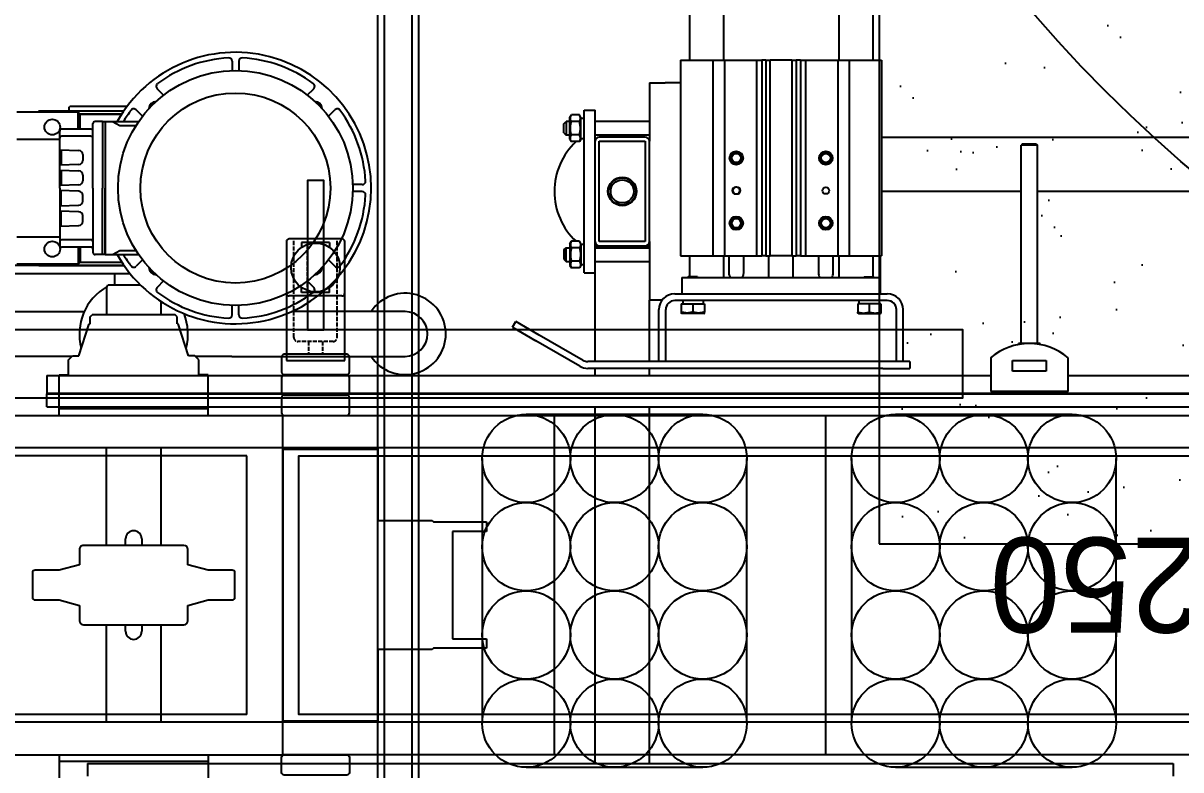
# Model space of a CAD drawing. Header units: millimetres. Extents: x -383313 to -161684, y -117025 to 99224.
# Drawn here: x -330297 to -329444, y 32720 to 33270 of the extents above; entities that cross this region are included whole.
import ezdxf
from ezdxf.enums import TextEntityAlignment as Align

# ---------------------------------------------------------------- set-up
doc = ezdxf.new("R2010")
doc.units = ezdxf.units.MM
doc.header["$MEASUREMENT"] = 0
for name, pattern in [('DASHED', [0.75, 0.5, -0.25]), ('ESKD_shtrih', [4, 3, -1]), ('ESKD_shtrihpunktir', [18, 15, -1, 1, -1])]:
    doc.linetypes.add(name, pattern=pattern)
doc.layers.get('Defpoints').update_dxf_attribs({"color": 31})
for name, color, linetype in [('001__КОНСТРУКТИВ__размеры внутр.', 7, 'Continuous'), ('17', 111, 'Continuous'), ('PV-CB35', 7, 'Continuous'), ('Длина секции', 1, 'Continuous'), ('Конвейера КУ-190', 1, 'Continuous'), ('Крепление держателей ограждений', 101, 'Continuous'), ('Крепление опоры', 9, 'Continuous'), ('Ограждения', 20, 'Continuous'), ('Робот', 30, 'Continuous')]:
    doc.layers.add(name, color=color, linetype=linetype)
doc.styles.add('PSTUDIO', font='arial.ttf')
doc.dimstyles.new('PS_TICK', dxfattribs={"dimscale": 100, "dimtxt": 2.5, "dimasz": 1, "dimexe": 2, "dimexo": 2, "dimgap": 1, "dimtad": 1, "dimdec": 0, "dimzin": 0, "dimdsep": 46, "dimtxsty": 'PSTUDIO', "dimblk": 'ARCHTICK', "dimcen": 2, "dimdle": 1.5, "dimse1": 1, "dimse2": 1, "dimadec": 0, "dimazin": 0, "dimtfac": 1, "dimtdec": 0, "dimtix": 1, "dimtmove": 1, "dimatfit": 3, "dimldrblk": 'ARCHTICK', "dimfxl": 1, "dimtolj": 1, "dimtzin": 0, "dimarcsym": 0})

# ---------------------------------------------------------------- blocks, each defined once
blk = doc.blocks.new('*U108')
at = {"layer": 'Ограждения'}
for points in [[(4188.05, -15), (105, -15), (105, 15), (4188.05, 15)], [(4183.05, -10), (110, -10), (110, 10), (4183.05, 10)]]:
    blk.add_lwpolyline(points, close=True, dxfattribs=at)
blk = doc.blocks.new('_ArchTick')
at = {"color": 0, "linetype": 'ByBlock', "const_width": 0.15}
blk.add_lwpolyline([(-0.5, -0.5), (0.5, 0.5)], dxfattribs=at)
blk = doc.blocks.new('*D251')
at = {"layer": '001__КОНСТРУКТИВ__размеры внутр.', "color": 0, "linetype": 'ByBlock', "lineweight": -2, "ltscale": 100, "transparency": 16777216}
for p, q in [((-329342.69, 32909.38), (-329342.69, 32129.36)), ((-328142.69, 32909.38), (-328142.69, 32129.36)), ((-327992.69, 32329.36), (-329492.69, 32329.36))]:
    blk.add_line(p, q, dxfattribs=at)
at = {"layer": 'Defpoints', "color": 0, "ltscale": 100, "transparency": 16777216}
for p in [(-329342.69, 33109.38), (-328142.69, 33109.38), (-329342.69, 32329.36)]:
    blk.add_point(p, dxfattribs=at)
at = {"layer": '001__КОНСТРУКТИВ__размеры внутр.', "color": 0, "lineweight": -2, "ltscale": 100, "transparency": 16777216, "xscale": 100, "yscale": 100, "zscale": 100, "rotation": 180}
blk.add_blockref('_ArchTick', (-329342.69, 32329.36), dxfattribs=at)
at = {"layer": '001__КОНСТРУКТИВ__размеры внутр.', "color": 0, "lineweight": -2, "ltscale": 100, "transparency": 16777216, "xscale": 100, "yscale": 100, "zscale": 100}
blk.add_blockref('_ArchTick', (-328142.69, 32329.36), dxfattribs=at)
at = {"layer": '001__КОНСТРУКТИВ__размеры внутр.', "color": 0, "ltscale": 100, "transparency": 16777216, "insert": (-328742.69, 32557), "char_height": 250, "attachment_point": 5, "style": 'PSTUDIO'}
blk.add_mtext('\\A1;1200', dxfattribs=at)
blk = doc.blocks.new('Робот ABB IRB660_3.15 (сверху)')
at = {"layer": 'Робот'}
for radius in [3150, 1054]:
    blk.add_circle((0, 0), radius, dxfattribs=at)
at = {"layer": 'Робот', "color": 30, "linetype": 'ESKD_shtrihpunktir', "ltscale": 15}
blk.add_circle((0, 0), 710, dxfattribs=at)
blk = doc.blocks.new('A$C0e877309')
h = blk.add_hatch()
h.set_pattern_fill('AR-SAND', color=256, scale=2)
h.set_pattern_definition([(37.5, (-2480.5, -1360.185), (-3.2, 97.8826), [0, -77.216, 0, -86.36, 0, -82.55]), (7.5, (-2480.5, -1360.19), (89.9047, 143.365), [0, -41.656, 0, -69.596, 0, -26.67]), (327.5, (-2542.98, -1360.185), (158.1985, 0.2874), [0, -25.4, 0, -91.44, 0, -119.38]), (317.5, (-2542.98, -1360.19), (152.7113, 44.586), [0, -12.7, 0, -59.944, 0, -68.58])])
h.paths.add_polyline_path([(-975.05, 987.36), (-975.05, -1012.64), (1024.95, -1012.64), (1024.95, 987.36)])
at = {"ltscale": 100}
blk.add_lwpolyline([(-975.05, -1012.64), (1024.95, -1012.64), (1024.95, 987.36), (-975.05, 987.36)], close=True, dxfattribs=at)
blk = doc.blocks.new('A$C287bafe4')
for points in [[(65, 260), (-65, 260)], [(-97.5, 227.5), (-97.5, 32.5)], [(97.5, 32.5), (97.5, 227.5)], [(-65, 0), (65, 0)]]:
    blk.add_lwpolyline(points)
for centre in [(-65, 227.5), (0, 227.5), (65, 227.5), (-65, 162.5), (0, 162.5), (65, 162.5), (-65, 97.5), (0, 97.5), (65, 97.5), (-65, 32.5), (0, 32.5), (65, 32.5)]:
    blk.add_circle(centre, 32.5)
blk = doc.blocks.new('*U206')
at = {"layer": 'PV-CB35'}
for p, q in [((1352.09, 1947.09), (1352.09, 1909.59)), ((1377.09, 1947.09), (1377.09, 1909.59)), ((1462.09, 1947.09), (1462.09, 1909.59)), ((1487.09, 1947.09), (1487.09, 1909.59)), ((1345.59, 1909.59), (1369.34, 1909.59)), ((1345.59, 1909.59), (1345.59, 1765.59)), ((1369.34, 1909.59), (1377.84, 1909.59)), ((1369.34, 1909.59), (1369.34, 1765.59)), ((1377.84, 1909.59), (1401.59, 1909.59)), ((1377.84, 1909.59), (1377.84, 1765.59)), ((1401.59, 1909.59), (1405.39, 1909.59)), ((1401.59, 1909.59), (1401.59, 1765.59)), ((1408.39, 1909.59), (1405.39, 1909.59)), ((1405.39, 1909.59), (1405.39, 1765.59)), ((1408.39, 1909.59), (1411.59, 1909.59)), ((1408.39, 1909.59), (1408.39, 1765.59)), ((1411.59, 1765.59), (1411.59, 1909.59)), ((1427.59, 1909.59), (1411.59, 1909.59)), ((1427.59, 1909.59), (1427.59, 1765.59)), ((1427.59, 1909.59), (1430.79, 1909.59)), ((1430.79, 1909.59), (1430.79, 1765.59)), ((1433.79, 1909.59), (1430.79, 1909.59)), ((1433.79, 1909.59), (1437.59, 1909.59)), ((1433.79, 1909.59), (1433.79, 1765.59)), ((1437.59, 1909.59), (1461.34, 1909.59)), ((1437.59, 1909.59), (1437.59, 1765.59)), ((1461.34, 1909.59), (1469.84, 1909.59)), ((1461.34, 1909.59), (1461.34, 1765.59)), ((1469.84, 1909.59), (1493.59, 1909.59)), ((1469.84, 1909.59), (1469.84, 1765.59)), ((1493.59, 1909.59), (1493.59, 1765.59)), ((1322.54, 1892.97), (1334.14, 1892.97)), ((1322.54, 1892.97), (1322.54, 1849.97)), ((1345.59, 1892.97), (1334.14, 1892.97)), ((1264.04, 1867.47), (1265.09, 1869.29)), ((1271, 1869.29), (1265.09, 1869.29)), ((1272.04, 1867.47), (1271, 1869.29)), ((1274.54, 1872.97), (1282.54, 1872.97)), ((1274.54, 1752.97), (1274.54, 1872.97)), ((1282.54, 1849.97), (1282.54, 1872.97)), ((1259.54, 1862.87), (1261.14, 1864.47)), ((1259.54, 1856.07), (1259.54, 1862.87)), ((1261.14, 1864.47), (1261.14, 1854.47)), ((1264.04, 1864.47), (1261.14, 1864.47)), ((1264.04, 1851.47), (1264.04, 1867.47)), ((1271, 1864.38), (1265.09, 1864.38)), ((1272.04, 1851.47), (1272.04, 1867.47)), ((1272.04, 1866.97), (1274.54, 1866.97)), ((1322.54, 1864.47), (1282.54, 1864.47)), ((1259.54, 1856.07), (1261.14, 1854.47)), ((1264.04, 1854.47), (1261.14, 1854.47)), ((1264.04, 1851.47), (1265.09, 1849.66)), ((1271, 1854.56), (1265.09, 1854.56)), ((1272.04, 1851.47), (1271, 1849.66)), ((1272.04, 1851.97), (1274.54, 1851.97)), ((1322.54, 1854.47), (1282.54, 1854.47)), ((1319.54, 1852.97), (1285.54, 1852.97)), ((1493.59, 1852.97), (2952.54, 1852.97)), ((1271, 1849.66), (1265.09, 1849.66)), ((1282.54, 1775.97), (1282.54, 1849.97)), ((1285.54, 1775.97), (1285.54, 1849.97)), ((1285.54, 1849.97), (1319.54, 1849.97)), ((1319.54, 1849.97), (1319.54, 1775.97)), ((1322.54, 1775.97), (1322.54, 1849.97)), ((1597.54, 1847.97), (1596.54, 1846.97)), ((1608.54, 1846.97), (1596.54, 1846.97)), ((1596.54, 1700.97), (1596.54, 1846.97)), ((1597.54, 1847.97), (1607.54, 1847.97)), ((1607.54, 1847.97), (1608.54, 1846.97)), ((1608.54, 1700.97), (1608.54, 1846.97)), ((1387.09, 1816.09), (1386.09, 1816.09)), ((1386.09, 1811.09), (1387.09, 1811.09)), ((1596.54, 1812.97), (1493.59, 1812.97)), ((2196.54, 1812.97), (1608.54, 1812.97)), ((1264.04, 1774.47), (1265.09, 1776.29)), ((1264.04, 1774.47), (1264.04, 1758.47)), ((1271, 1776.29), (1265.09, 1776.29)), ((1272.04, 1774.47), (1271, 1776.29)), ((1272.04, 1774.47), (1272.04, 1758.47)), ((1282.54, 1752.97), (1282.54, 1775.97)), ((1319.54, 1775.97), (1285.54, 1775.97)), ((1322.54, 1775.97), (1322.54, 1732.97)), ((1259.54, 1769.87), (1261.14, 1771.47)), ((1259.54, 1769.87), (1259.54, 1763.07)), ((1261.14, 1761.47), (1261.14, 1771.47)), ((1261.14, 1771.47), (1264.04, 1771.47)), ((1271, 1771.38), (1265.09, 1771.38)), ((1274.54, 1773.97), (1272.04, 1773.97)), ((1282.54, 1772.97), (1285.54, 1772.97)), ((1282.54, 1771.47), (1322.54, 1771.47)), ((1285.54, 1772.97), (1319.54, 1772.97)), ((1319.54, 1772.97), (1322.54, 1772.97)), ((1259.54, 1763.07), (1261.14, 1761.47)), ((1261.14, 1761.47), (1264.04, 1761.47)), ((1264.04, 1758.47), (1265.09, 1756.66)), ((1271, 1761.56), (1265.09, 1761.56)), ((1272.04, 1758.47), (1271, 1756.66)), ((1274.54, 1758.97), (1272.04, 1758.97)), ((1282.54, 1761.47), (1322.54, 1761.47)), ((1345.59, 1765.59), (1369.34, 1765.59)), ((1352.09, 1765.59), (1352.09, 1750.09)), ((1369.34, 1765.59), (1377.84, 1765.59)), ((1377.09, 1765.59), (1377.09, 1749.59)), ((1377.84, 1765.59), (1401.59, 1765.59)), ((1381.09, 1765.59), (1381.09, 1752.97)), ((1392.09, 1752.97), (1392.09, 1765.59)), ((1401.59, 1765.59), (1405.39, 1765.59)), ((1408.39, 1765.59), (1405.39, 1765.59)), ((1408.39, 1765.59), (1411.59, 1765.59)), ((1410.59, 1749.59), (1410.59, 1765.59)), ((1427.59, 1765.59), (1411.59, 1765.59)), ((1427.59, 1765.59), (1430.79, 1765.59)), ((1428.59, 1749.59), (1428.59, 1765.59)), ((1433.79, 1765.59), (1430.79, 1765.59)), ((1433.79, 1765.59), (1437.59, 1765.59)), ((1437.59, 1765.59), (1461.34, 1765.59)), ((1447.09, 1765.59), (1447.09, 1752.97)), ((1458.09, 1752.97), (1458.09, 1765.59)), ((1461.34, 1765.59), (1469.84, 1765.59)), ((1462.09, 1765.59), (1462.09, 1749.59)), ((1469.84, 1765.59), (1493.59, 1765.59)), ((1487.09, 1765.59), (1487.09, 1750.09)), ((1492.54, 1765.59), (1492.54, 1749.59)), ((1271, 1756.66), (1265.09, 1756.66)), ((1274.54, 1752.97), (1282.54, 1752.97)), ((1282.54, 1687.59), (1282.54, 1752.97)), ((1346.59, 1749.59), (1346.59, 1737.59)), ((1346.59, 1749.59), (1492.59, 1749.59)), ((1351.19, 1750.09), (1350.69, 1749.59)), ((1354.59, 1750.09), (1351.19, 1750.09)), ((1357.99, 1750.09), (1354.59, 1750.09)), ((1357.99, 1750.09), (1358.49, 1749.59)), ((1481.19, 1750.09), (1480.69, 1749.59)), ((1481.19, 1750.09), (1484.59, 1750.09)), ((1484.59, 1750.09), (1487.99, 1750.09)), ((1487.99, 1750.09), (1488.49, 1749.59)), ((1492.59, 1749.59), (1492.59, 1737.59)), ((1331.97, 1732.97), (1322.54, 1732.97)), ((1322.54, 1687.59), (1322.54, 1732.97)), ((1341.29, 1737.59), (1497.89, 1737.59)), ((1497.89, 1732.59), (1341.29, 1732.59)), ((1346.59, 1737.59), (1492.59, 1737.59)), ((1347.09, 1732.59), (1347.09, 1730.09)), ((1362.09, 1732.59), (1362.09, 1730.09)), ((1477.09, 1730.09), (1477.09, 1732.59)), ((1492.09, 1730.09), (1492.09, 1732.59)), ((1329.59, 1687.59), (1329.59, 1725.89)), ((1334.59, 1687.59), (1334.59, 1725.89)), ((1346.09, 1730.09), (1354.59, 1730.09)), ((1346.09, 1730.09), (1346.09, 1724.14)), ((1346.59, 1723.09), (1346.09, 1723.38)), ((1354.59, 1730.09), (1363.09, 1730.09)), ((1354.59, 1730.09), (1354.59, 1724.14)), ((1362.59, 1723.09), (1363.09, 1723.38)), ((1363.09, 1730.09), (1363.09, 1724.14)), ((1484.59, 1730.09), (1476.09, 1730.09)), ((1476.09, 1730.09), (1476.09, 1724.14)), ((1476.59, 1723.09), (1476.09, 1723.38)), ((1493.09, 1730.09), (1484.59, 1730.09)), ((1484.59, 1730.09), (1484.59, 1724.14)), ((1492.59, 1723.09), (1493.09, 1723.38)), ((1493.09, 1730.09), (1493.09, 1724.14)), ((1504.59, 1687.59), (1504.59, 1725.89)), ((1509.59, 1687.59), (1509.59, 1725.89)), ((1221.58, 1712.86), (1224.08, 1717.19)), ((1241.4, 1707.19), (1224.08, 1717.19)), ((1354.59, 1723.09), (1346.59, 1723.09)), ((1362.59, 1723.09), (1354.59, 1723.09)), ((1476.59, 1723.09), (1484.59, 1723.09)), ((1484.59, 1723.09), (1492.59, 1723.09)), ((1221.58, 1712.86), (1238.9, 1702.86)), ((1273.79, 1688.49), (1241.4, 1707.19)), ((1271.29, 1684.16), (1238.9, 1702.86)), ((1602.54, 1700.97), (1594.54, 1700.97)), ((1594.54, 1700.24), (1594.54, 1700.97)), ((1610.54, 1700.97), (1602.54, 1700.97)), ((1610.54, 1700.24), (1610.54, 1700.97)), ((1574.04, 1690.47), (1574.04, 1665.47)), ((1631.04, 1665.47), (1631.04, 1690.47)), ((1494.54, 1687.59), (1277.14, 1687.59)), ((1494.54, 1682.59), (1277.14, 1682.59)), ((1282.54, 1677.47), (1282.54, 1682.59)), ((1322.54, 1677.47), (1322.54, 1682.59)), ((1514.54, 1687.59), (1494.54, 1687.59)), ((1494.54, 1682.59), (1514.54, 1682.59)), ((1514.54, 1687.59), (1514.54, 1682.59)), ((1590.04, 1680.47), (1590.04, 1688.47)), ((1590.04, 1688.47), (1615.04, 1688.47)), ((1615.04, 1688.47), (1615.04, 1680.47)), ((878.52, 1677.47), (1574.04, 1677.47)), ((878.52, 1677.47), (878.52, 1675.34)), ((878.52, 1675.34), (878.52, 1664.34)), ((1615.04, 1680.47), (1590.04, 1680.47)), ((1631.04, 1677.47), (2174.04, 1677.47)), ((878.52, 1664.34), (878.52, 1663.83)), ((878.52, 1664.34), (2952.54, 1664.34)), ((878.52, 1663.83), (2952.54, 1663.83)), ((878.52, 1654.37), (878.52, 1663.83)), ((1631.04, 1665.47), (1574.04, 1665.47)), ((878.52, 1654.37), (2952.54, 1654.37)), ((1282.54, 1391.57), (1282.54, 1654.37)), ((1322.54, 1391.57), (1322.54, 1654.37)), ((908.52, 1391.57), (908.52, 1382.11)), ((908.52, 1391.57), (1708.52, 1391.57)), ((1708.52, 1391.57), (1708.52, 1382.11))]:
    blk.add_line(p, q, dxfattribs=at)
for centre, radius in [((1386.59, 1837.59), 5), ((1386.59, 1837.59), 4.19), ((1386.59, 1837.59), 3.4), ((1452.59, 1837.59), 5), ((1452.59, 1837.59), 4.19), ((1452.59, 1837.59), 3.4), ((1302.54, 1812.97), 10.5), ((1302.54, 1812.97), 10), ((1302.54, 1812.97), 8.5), ((1452.59, 1813.59), 2.5), ((1386.59, 1789.59), 5), ((1386.59, 1789.59), 4.19), ((1386.59, 1789.59), 3.4), ((1452.59, 1789.59), 5), ((1452.59, 1789.59), 4.19), ((1452.59, 1789.59), 3.4)]:
    blk.add_circle(centre, radius, dxfattribs=at)
for centre, radius, start, end in [((1285.54, 1849.97), 3, 90, 180), ((1319.54, 1849.97), 3, 0, 90), ((1302.54, 1812.97), 50, 132.80244, 227.19756), ((1386.09, 1813.59), 2.5, 90, 270), ((1386.59, 1813.59), 2.5, 90, 270), ((1386.59, 1813.59), 2.5, -90, 90), ((1387.09, 1813.59), 2.5, -90, 90), ((1285.54, 1775.97), 3, 180, 270), ((1319.54, 1775.97), 3, -90, 0), ((1386.59, 1752.97), 5.5, 180, 217.88544), ((1386.59, 1752.97), 5.5, -37.88544, 0), ((1452.59, 1752.97), 5.5, 180, 217.88544), ((1452.59, 1752.97), 5.5, -37.88544, 0), ((1341.29, 1725.89), 11.7, 90, 180), ((1341.29, 1725.89), 6.7, 90, 180), ((1497.89, 1725.89), 11.7, 0, 90), ((1497.89, 1725.89), 6.7, 360, 90), ((1602.54, 1657.04), 43.93, 49.55028, 130.44972), ((1277.14, 1694.29), 11.7, 240, 270), ((1277.14, 1694.29), 6.7, 240, 270)]:
    blk.add_arc(centre, radius, start, end, dxfattribs=at)
for points, weights in [([(1265.09, 1864.38), (1263.68, 1866.83), (1265.09, 1869.29)], [1.22364575665, 1.41294441399, 1.22364575665]), ([(1271, 1864.38), (1272.41, 1866.83), (1271, 1869.29)], [1.22364575665, 1.41294441399, 1.22364575665]), ([(1265.09, 1854.56), (1263.68, 1859.47), (1265.09, 1864.38)], [1.22364575665, 1.41294441399, 1.22364575665]), ([(1271, 1854.56), (1272.41, 1859.47), (1271, 1864.38)], [1.22364575665, 1.41294441399, 1.22364575665]), ([(1265.09, 1849.66), (1263.68, 1852.11), (1265.09, 1854.56)], [1.22364575665, 1.41294441399, 1.22364575665]), ([(1271, 1849.66), (1272.41, 1852.11), (1271, 1854.56)], [1.22364575665, 1.41294441399, 1.22364575665]), ([(1265.09, 1776.29), (1263.68, 1773.83), (1265.09, 1771.38)], [1.22364575665, 1.41294441399, 1.22364575665]), ([(1271, 1776.29), (1272.41, 1773.83), (1271, 1771.38)], [1.22364575665, 1.41294441399, 1.22364575665]), ([(1265.09, 1771.38), (1263.68, 1766.47), (1265.09, 1761.56)], [1.22364575665, 1.41294441399, 1.22364575665]), ([(1271, 1771.38), (1272.41, 1766.47), (1271, 1761.56)], [1.22364575665, 1.41294441399, 1.22364575665]), ([(1265.09, 1761.56), (1263.68, 1759.11), (1265.09, 1756.66)], [1.22364575665, 1.41294441399, 1.22364575665]), ([(1271, 1761.56), (1272.41, 1759.11), (1271, 1756.66)], [1.22364575665, 1.41294441399, 1.22364575665]), ([(1354.59, 1724.14), (1350.34, 1722.72), (1346.09, 1724.14)], [1.22364575665, 1.41294441399, 1.22364575665]), ([(1346.09, 1724.14), (1346.09, 1723.38), (1346.09, 1723.38)], [1.22364575665, 1.31829508532, 1.31829508532]), ([(1363.09, 1724.14), (1358.84, 1722.72), (1354.59, 1724.14)], [1.22364575665, 1.41294441399, 1.22364575665]), ([(1363.09, 1723.38), (1363.09, 1723.38), (1363.09, 1724.14)], [1.31829508532, 1.31829508532, 1.22364575665]), ([(1476.09, 1723.38), (1476.09, 1723.38), (1476.09, 1724.14)], [1.31829508532, 1.31829508532, 1.22364575665]), ([(1476.09, 1724.14), (1480.34, 1722.72), (1484.59, 1724.14)], [1.22364575665, 1.41294441399, 1.22364575665]), ([(1484.59, 1724.14), (1488.84, 1722.72), (1493.09, 1724.14)], [1.22364575665, 1.41294441399, 1.22364575665]), ([(1493.09, 1724.14), (1493.09, 1723.38), (1493.09, 1723.38)], [1.22364575665, 1.31829508532, 1.31829508532])]:
    blk.add_rational_spline(points, weights, degree=2, dxfattribs=at)
blk = doc.blocks.new('ADJUSTABLE BRACKET 13580 (Top)')
at = {"layer": '17'}
for p, q in [((-21.5, 4.5), (-21.5, -83)), ((21.5, 4.5), (-21.5, 4.5)), ((21.5, -83), (21.5, 4.5)), ((-19.5, -43), (19.5, -43)), ((-10.3, -45.5), (-10.3, -49.24)), ((-10.3, -45.5), (10.3, -45.5)), ((10.3, -45.5), (10.3, -49.24)), ((-19.5, -85), (19.5, -85)), ((-10.3, -82.5), (-10.3, -78.76)), ((-10.3, -82.5), (10.3, -82.5)), ((10.3, -82.5), (10.3, -78.76))]:
    blk.add_line(p, q, dxfattribs=at)
at = {"layer": '17', "linetype": 'ESKD_shtrih'}
for p, q in [((-21.5, 0), (21.5, 0)), ((-5.25, -9.5), (-5.25, 0)), ((5.25, -9.5), (5.25, 0)), ((-16, -12.5), (-16, -85)), ((-13, -9.5), (13, -9.5)), ((16, -12.5), (16, -85)), ((-6, -45.5), (-6, -82.5)), ((6, -45.5), (6, -82.5))]:
    blk.add_line(p, q, dxfattribs=at)
at = {"layer": '17'}
blk.add_circle((0, -64), 18, dxfattribs=at)
at = {"layer": '17', "linetype": 'ESKD_shtrih'}
for centre, start, end in [((-13, -12.5), 90, 180), ((13, -12.5), 0, 90)]:
    blk.add_arc(centre, 3, start, end, dxfattribs=at)
at = {"layer": '17'}
for centre, start, end in [((-19.5, -45), 90, 180), ((19.5, -45), 0, 90), ((-19.5, -83), 180, 270), ((19.5, -83), 270, 0)]:
    blk.add_arc(centre, 2, start, end, dxfattribs=at)
blk = doc.blocks.new('A$C907ffd63')
at = {"layer": 'Конвейера КУ-190'}
for p, q in [((55, 125), (55, 155)), ((165, 125), (165, 155)), ((55, 130), (165, 130)), ((1000, 125), (0, 125)), ((0, 125), (0, -125)), ((0, 101), (1000, 101)), ((90, 29.25), (90, 101)), ((130, 101), (130, 29.25)), ((70, 26.25), (70, 15.02)), ((147, 29.25), (73, 29.25)), ((104, 29.25), (104, 34)), ((116, 34), (116, 29.25)), ((150, 15.02), (150, 26.25)), ((35.4, 9), (35.4, -9)), ((55, 11), (37.4, 11)), ((70, 15.02), (55, 11)), ((165, 11), (150, 15.02)), ((182.6, 11), (165, 11)), ((184.6, -9), (184.6, 9)), ((37.4, -11), (55, -11)), ((55, -11), (70, -15.02)), ((70, -15.02), (70, -26.25)), ((150, -15.02), (165, -11)), ((150, -26.25), (150, -15.02)), ((165, -11), (182.6, -11)), ((73, -29.25), (147, -29.25)), ((90, -101), (90, -29.25)), ((104, -34), (104, -29.25)), ((116, -29.25), (116, -34)), ((130, -29.25), (130, -101)), ((0, -101), (1000, -101)), ((1000, -125), (0, -125)), ((55, -125), (55, -155)), ((165, -125), (165, -155)), ((165, -130), (55, -130)), ((55, -155), (62, -155)), ((62, -155), (62, -166)), ((158, -155), (158, -166)), ((165, -155), (158, -155)), ((-74.03, -168.5), (-90, -168.5)), ((37.5, -168.5), (-74.03, -168.5)), ((37.66, -168.5), (37.5, -168.5)), ((37.66, -168.5), (64.5, -168.5)), ((62, -166), (65, -169)), ((65, -169), (69.68, -169)), ((69.68, -169), (77.17, -192.5)), ((150.32, -169), (142.83, -192.5)), ((155, -169), (150.32, -169)), ((158, -166), (155, -169)), ((155.5, -168.5), (182.34, -168.5)), ((182.34, -168.5), (182.5, -168.5)), ((182.5, -168.5), (294.03, -168.5)), ((77.17, -192.5), (78, -192.5)), ((78, -192.5), (78, -197.5)), ((142.83, -192.5), (142, -192.5)), ((142, -192.5), (142, -197.5)), ((-90, -201.5), (-74.03, -201.5)), ((-74.03, -201.5), (-6.46, -201.5)), ((32.5, -199.13), (32.5, -205.99)), ((37.5, -199.13), (37.5, -205.99)), ((37.5, -201.5), (37.66, -201.5)), ((78, -197.5), (79.5, -199)), ((79.5, -199), (140.5, -199)), ((90, -208.98), (90, -199)), ((130, -219), (130, -199)), ((142, -197.5), (140.5, -199)), ((182.34, -201.5), (146.44, -201.5)), ((182.5, -201.5), (182.34, -201.5)), ((291.52, -201.5), (182.5, -201.5)), ((-17.93, -224.02), (-22.64, -219.3)), ((87.93, -224.02), (92.64, -219.3)), ((104.91, -221), (129.07, -221)), ((124, -221), (124, -229.5)), ((130, -219), (129.07, -221)), ((287.5, -229.5), (112.66, -229.5)), ((-33.48, -239.57), (-38.2, -234.86)), ((103.48, -239.57), (108.2, -234.86)), ((117.16, -235.5), (287.5, -235.5)), ((180, -235.5), (117.16, -235.5)), ((180, -235.5), (117.16, -235.5)), ((149.5, -238), (118.84, -238)), ((149.5, -238), (118.84, -238)), ((149.5, -238), (151, -236.5)), ((149.5, -238), (151, -236.5)), ((149.5, -249), (149.5, -238)), ((149.5, -249), (149.5, -238)), ((151, -236.5), (196, -236.5)), ((151, -236.5), (196, -236.5)), ((151, -249), (151, -236.5)), ((151, -249), (151, -236.5)), ((180, -235.5), (180.03, -236.5)), ((180, -235.5), (180.03, -236.5)), ((131, -243.5), (106.34, -243.5)), ((120.3, -246.5), (108.31, -246.5)), ((125.5, -243.5), (120.3, -246.5)), ((131, -341.5), (131, -243.5)), ((131, -243.5), (131, -292.5)), ((131, -243.5), (138.5, -243.5)), ((133, -243.5), (133, -292.5)), ((140, -292.5), (140, -245)), ((141.5, -249), (163, -249)), ((141.5, -254.37), (163, -254.37)), ((164.5, -292.5), (164.5, -250.5)), ((164.5, -264.41), (150.4, -264.9)), ((163.5, -264.44), (163.5, -275.56)), ((196, -256.5), (164.5, -256.5)), ((147.5, -267.9), (147.5, -272.1)), ((150.4, -275.1), (164.5, -275.59)), ((164.5, -279.41), (150.4, -279.9)), ((163.5, -279.44), (163.5, -290.56)), ((-58.37, -290), (-51.51, -290)), ((147.5, -282.9), (147.5, -287.1)), ((-58.37, -295), (-51.51, -295)), ((131, -341.5), (131, -292.5)), ((133, -341.5), (133, -292.5)), ((140, -292.5), (140, -340)), ((147.5, -302.1), (147.5, -297.9)), ((150.4, -290.1), (164.5, -290.59)), ((150.4, -294.9), (164.5, -294.41)), ((163.5, -305.56), (163.5, -294.44)), ((164.5, -292.5), (164.5, -334.5)), ((164.5, -305.59), (150.4, -305.1)), ((147.5, -317.1), (147.5, -312.9)), ((150.4, -309.9), (164.5, -309.41)), ((163.5, -320.56), (163.5, -309.44)), ((164.5, -320.59), (150.4, -320.1)), ((141.5, -330.63), (163, -330.63)), ((196, -328.5), (164.5, -328.5)), ((120.3, -338.5), (108.31, -338.5)), ((125.5, -341.5), (120.3, -338.5)), ((141.5, -336), (163, -336)), ((149.5, -336), (149.5, -347)), ((149.5, -336), (149.5, -347)), ((151, -336), (151, -348.5)), ((151, -336), (151, -348.5)), ((-33.48, -345.43), (-38.2, -350.14)), ((103.48, -345.43), (108.2, -350.14)), ((131, -341.5), (106.34, -341.5)), ((180, -349.5), (117.16, -349.5)), ((180, -349.5), (117.16, -349.5)), ((118.84, -347), (149.5, -347)), ((118.84, -347), (149.5, -347)), ((149.5, -347), (118.84, -347)), ((133, -341.5), (131, -341.5)), ((133, -341.5), (138.5, -341.5)), ((149.5, -347), (151, -348.5)), ((149.5, -347), (151, -348.5)), ((151, -348.5), (196, -348.5)), ((151, -348.5), (196, -348.5)), ((157.5, -349.5), (157.5, -352)), ((157.5, -349.5), (157.5, -352)), ((180, -349.5), (180.03, -348.5)), ((180, -349.5), (180.03, -348.5)), ((115, -352.5), (157, -352.5)), ((115, -352.5), (157, -352.5)), ((157.5, -352), (157, -352.5)), ((157.5, -352), (157, -352.5)), ((-17.93, -360.98), (-22.64, -365.7)), ((87.93, -360.98), (92.64, -365.7)), ((32.5, -385.87), (32.5, -379.01)), ((37.5, -385.87), (37.5, -379.01))]:
    blk.add_line(p, q, dxfattribs=at)
at = {"layer": 'Конвейера КУ-190', "color": 33}
for p, q in [((26.7, 95.25), (1000, 95.25)), ((26.7, 95.25), (26.7, -95.25)), ((26.7, -95.25), (1000, -95.25))]:
    blk.add_line(p, q, dxfattribs=at)
at = {"layer": 'Конвейера КУ-190'}
for centre, radius in [((35, -292.5), 86.55), ((35, -292.5), 70), ((170, -247.55), 5.75), ((170, -247.55), 5.75), ((170, -337.45), 5.75), ((170, -337.45), 5.75)]:
    blk.add_circle(centre, radius, dxfattribs=at)
for centre, radius, start, end in [((110, 34), 6, 0, 180), ((73, 26.25), 3, 90, 180), ((147, 26.25), 3, 0, 90), ((37.4, 9), 2, 90, 180), ((182.6, 9), 2, 0, 90), ((37.4, -9), 2, 180, 270), ((182.6, -9), 2, 270, 0), ((73, -26.25), 3, 180, 270), ((110, -34), 6, 180, 0), ((147, -26.25), 3, 270, 0), ((-90, -185), 30, 33.36701, 326.63299), ((-90, -185), 16.5, 90, 270), ((110, -185), 40, 164.70857, 201.9653), ((110, -185), 40, 299.32906, 15.29143), ((35, -292.5), 100, 29.34051, 330.65935), ((35, -292.5), 96, 93.06541, 126.69833), ((30, -199.13), 2.5, 0, 93.06541), ((40, -199.13), 2.5, 86.93459, 180), ((35, -292.5), 96, 53.30167, 86.93459), ((-20.88, -217.53), 2.5, 126.69833, 225), ((90.88, -217.53), 2.5, 315, 53.30167), ((-23.34, -234.16), 5.5, 91.14452, 178.85548), ((93.34, -234.16), 5.5, 1.14452, 88.85548), ((35, -292.5), 96, 143.30167, 176.93459), ((-39.97, -236.62), 2.5, 45, 143.30167), ((109.97, -236.62), 2.5, 36.69833, 135), ((35, -292.5), 96, 30.69151, 36.69833), ((138.5, -245), 1.5, 0, 90), ((141.5, -247.5), 1.5, 180, 270), ((141.5, -252.87), 1.5, 180, 270), ((163, -250.5), 1.5, 0, 90), ((163, -255.87), 1.5, 0, 90), ((150.5, -267.9), 3, 92, 180), ((150.5, -272.1), 3, 180, 268), ((150.5, -282.9), 3, 92, 180), ((-58.37, -287.5), 2.5, 176.93459, 270), ((150.5, -287.1), 3, 180, 268), ((-58.37, -297.5), 2.5, 90, 183.06541), ((35, -292.5), 96, 183.06541, 216.69833), ((150.5, -297.9), 3, 92, 180), ((150.5, -302.1), 3, 180, 268), ((150.5, -312.9), 3, 92, 180), ((150.5, -317.1), 3, 180, 268), ((141.5, -332.13), 1.5, 90, 180), ((163, -329.13), 1.5, 270, 0), ((138.5, -340), 1.5, 270, 0), ((141.5, -337.5), 1.5, 90, 180), ((163, -334.5), 1.5, 270, 0), ((35, -292.5), 96, 323.30167, 329.30834), ((-39.97, -348.38), 2.5, 216.69833, 315), ((-23.34, -350.84), 5.5, 181.14452, 268.85548), ((93.34, -350.84), 5.5, 271.14452, 358.85548), ((109.97, -348.38), 2.5, 225, 323.30167), ((-20.88, -367.47), 2.5, 135, 233.30167), ((90.88, -367.47), 2.5, 306.69833, 45), ((35, -292.5), 96, 233.30167, 266.93459), ((35, -292.5), 96, 273.06541, 306.69833), ((30, -385.87), 2.5, 266.93459, 0), ((40, -385.87), 2.5, 180, 273.06541)]:
    blk.add_arc(centre, radius, start, end, dxfattribs=at)
blk = doc.blocks.new('A$C2d5b403e')
at = {"layer": 'Конвейера КУ-190'}
for p, q in [((0, 101), (1250, 101)), ((1222, 101), (1222, 100)), ((1100.1, 39.5), (1100.1, 46.5)), ((1100.1, 46.5), (1139, 46.5)), ((1139, 46.5), (1140, 47.5)), ((1140, 47.5), (1180, 47.5)), ((1125, 39.5), (1100.1, 39.5)), ((1125, -39.5), (1125, 39.5)), ((1100.1, -46.5), (1100.1, -39.5)), ((1100.1, -39.5), (1125, -39.5)), ((1139, -46.5), (1100.1, -46.5)), ((1140, -47.5), (1139, -46.5)), ((1180, -47.5), (1140, -47.5)), ((0, -101), (1250, -101)), ((1222, -100), (1222, -101))]:
    blk.add_line(p, q, dxfattribs=at)
blk.add_lwpolyline([(0, -125), (0, 125), (1250, 125), (1250, -125)], close=True, dxfattribs=at)
at = {"layer": 'Конвейера КУ-190', "color": 33}
blk.add_lwpolyline([(0, 95.25), (1238.3, 95.25), (1238.3, -95.25), (0, -95.25)], dxfattribs=at)
at = {"layer": 'Конвейера КУ-190'}
for points in [[(1150, 101), (1150, 47.5)], [(1180, 47.5), (1180, 101)], [(1150, -47.5), (1150, -101)], [(1180, -101), (1180, -47.5)]]:
    blk.add_lwpolyline(points, dxfattribs=at)
at = {"layer": 'Конвейера КУ-190', "color": 252}
blk.add_lwpolyline([(1180, -100), (1250, -100), (1250, 100), (1180, 100)], close=True, dxfattribs=at)
at = {"layer": 'Крепление держателей ограждений'}
blk.add_line((1050, 125), (1050, -125), dxfattribs=at)
at = {"layer": 'Крепление опоры'}
blk.add_line((850, 125), (850, -125), dxfattribs=at)
at = {"layer": 'Длина секции'}
blk.add_text('1250', height=70, dxfattribs=at).set_placement((625, 0), align=Align.MIDDLE_CENTER)
blk = doc.blocks.new('15506-T')
at = {"color": 200}
for p, q in [((98.21, 203.11), (90.17, 189.18)), ((101.39, 201.61), (90.61, 183.88)), ((90.17, 189.18), (21.96, 71.04)), ((90.54, 189.25), (93.62, 188.83)), ((113.94, 170.41), (123.9, 188.62)), ((90.61, 183.88), (21.96, 71.04)), ((112.43, 171.8), (92.57, 183.27)), ((118.75, 172.68), (126.79, 186.61)), ((50.54, 54.54), (118.75, 172.68)), ((116.72, 175.49), (118.63, 173.03)), ((50.54, 54.54), (113.94, 170.41)), ((21.87, 70.89), (3.93, 39.81)), ((21.96, 71.04), (21.87, 70.89)), ((23.69, 70.04), (48.81, 55.54)), ((32.51, 23.31), (50.45, 54.39)), ((50.45, 54.39), (50.54, 54.54)), ((-58, 26.5), (-58.5, 26.21)), ((-50, 26.5), (-58, 26.5)), ((-42, 26.5), (-50, 26.5)), ((-42, 26.5), (-41.5, 26.21)), ((-60, 18.5), (-60, 16.5)), ((-40, 18.5), (-60, 18.5)), ((-58.5, 19.55), (-58.5, 25.45)), ((-58, 18.5), (-58.5, 18.79)), ((-50, 19.55), (-50, 25.45)), ((-42, 18.5), (-41.5, 18.79)), ((-41.5, 19.55), (-41.5, 25.45)), ((-40, 18.5), (-40, 16.5)), ((-204.55, 13.47), (-225.3, 13)), ((-208.92, 16.5), (-225, 16.5)), ((-210.34, 13.34), (-209.17, 16.22)), ((-72.5, 16.5), (-208.92, 16.5)), ((-205, 11.46), (-205, -11.46)), ((-72.5, 16.5), (-204.55, 13.47)), ((-72.33, 16.5), (-72.5, 16.5)), ((-72.5, -14.5), (-72.5, 14.5)), ((-36.44, 16.5), (-72.33, 16.5)), ((-65, -1.5), (-65, 1.5)), ((-65, 1.5), (-39.97, 1.5)), ((-55, -1.5), (-55, 1.5)), ((-45, -1.5), (-45, 1.5)), ((-36.97, 1.5), (-24.1, 1.5)), ((-39.97, -1.5), (-65, -1.5)), ((-24.1, -1.5), (-36.97, -1.5)), ((-225.3, -13), (-204.55, -13.47)), ((-225, -16.5), (-208.92, -16.5)), ((-209.17, -16.22), (-210.34, -13.34)), ((-208.92, -16.5), (-72.5, -16.5)), ((-204.55, -13.47), (-72.5, -16.5)), ((-72.5, -16.5), (-72.33, -16.5)), ((-72.33, -16.5), (-36.44, -16.5)), ((-60, -16.5), (-60, -18.5)), ((-40, -16.5), (-40, -18.5)), ((-60, -18.5), (-40, -18.5)), ((-58.5, -18.5), (-58.5, -24.45)), ((-58, -25.5), (-58.5, -25.21)), ((-50, -25.5), (-58, -25.5)), ((-50, -18.5), (-50, -24.45)), ((-42, -25.5), (-50, -25.5)), ((-42, -25.5), (-41.5, -25.21)), ((-41.5, -18.5), (-41.5, -24.45)), ((50.45, -54.39), (32.51, -23.31)), ((3.93, -39.81), (21.87, -70.89)), ((48.81, -55.54), (23.69, -70.04)), ((50.54, -54.54), (50.45, -54.39)), ((113.94, -170.41), (50.54, -54.54)), ((118.75, -172.68), (50.54, -54.54)), ((21.87, -70.89), (21.96, -71.04)), ((21.96, -71.04), (90.61, -183.88)), ((21.96, -71.04), (90.17, -189.18)), ((123.9, -188.62), (113.94, -170.41)), ((92.57, -183.27), (112.43, -171.8)), ((118.63, -173.03), (116.72, -175.49)), ((126.79, -186.61), (118.75, -172.68)), ((90.61, -183.88), (101.39, -201.61)), ((90.17, -189.18), (98.21, -203.11)), ((93.62, -188.83), (90.54, -189.25))]:
    blk.add_line(p, q, dxfattribs=at)
at = {"color": 3}
for p, q in [((88.21, 185.79), (92.57, 183.27)), ((112.43, 171.8), (116.79, 169.29)), ((23.69, 70.04), (21.96, 71.04)), ((50.54, 54.54), (48.81, 55.54)), ((-53.4, 26.5), (-55, 24.9)), ((-55, 26.5), (-55, 18.5)), ((-46.6, 26.5), (-45, 24.9)), ((-45, 26.5), (-45, 18.5)), ((-55.25, 18.5), (-55.25, 16.5)), ((-55, 24.9), (-50, 24.9)), ((-55, 1.5), (-55, 24.9)), ((-50, 24.9), (-45, 24.9)), ((-45, 1.5), (-45, 24.9)), ((-44.75, 18.5), (-44.75, 16.5)), ((-205, 11.46), (-205, 16.5)), ((-72.5, 16.5), (-72.5, 14.5)), ((-55, 1.5), (-55, 16.5)), ((-45, 1.5), (-45, 16.5)), ((-55, -18.5), (-55, -1.5)), ((-55, -16.5), (-55, -1.5)), ((-45, -18.5), (-45, -1.5)), ((-45, -16.5), (-45, -1.5)), ((-205, -16.5), (-205, -11.46)), ((-72.5, -14.5), (-72.5, -16.5)), ((-55.25, -16.5), (-55.25, -18.5)), ((-44.75, -16.5), (-44.75, -18.5)), ((48.81, -55.54), (50.54, -54.54)), ((21.96, -71.04), (23.69, -70.04)), ((116.79, -169.29), (112.43, -171.8)), ((92.57, -183.27), (88.21, -185.79))]:
    blk.add_line(p, q, dxfattribs=at)
for centre, radius in [((112.5, 194.86), 10), ((112.5, 194.86), 8), ((-225, 0), 10), ((-225, 0), 8), ((112.5, -194.86), 10), ((112.5, -194.86), 8)]:
    blk.add_circle(centre, radius, dxfattribs=at)
at = {"color": 200}
for centre, radius, start, end in [((112.5, 194.86), 16.5, 330, 150), ((112.5, 194.86), 13, 331.31347, 148.68653), ((0, 0), 40, 182.1491, 177.8509), ((0, 0), 24.15, 183.56104, 176.43896), ((-225, 0), 16.5, 90, 270), ((-225, 0), 13, 91.31347, 268.68653), ((112.5, -194.86), 16.5, 210, 30), ((112.5, -194.86), 13, 211.31347, 28.68653)]:
    blk.add_arc(centre, radius, start, end, dxfattribs=at)
for centre, major_axis, ratio, start_param, end_param in [((92.77, 187.68), (2.6, -1.5), 0.190894, 2.70526, 3.141593), ((92.32, 182.84), (1.71, -1.04), 0.246291, 1.581444, 3.141593), ((94.56, 186.52), (-2.01, -3.24), 0.524286, 0.005933, 0.016581), ((114.26, 175.15), (-1.8, -3.36), 0.524286, -0.016581, -0.005933), ((112.19, 171.37), (-1.75, 0.96), 0.246291, -3.141593, -1.581444), ((116.15, 174.18), (2.6, -1.5), 0.190894, 0, 0.436332), ((25.6, 73.34), (-1.91, -3.3), 0.524528, -0.010385, 0), ((50.71, 58.84), (-1.91, -3.3), 0.524528, 0, 0.010385), ((-208.92, 13.5), (0, 3), 0.190894, 0, 0.436332), ((-204.51, 11.47), (0.05, -2), 0.246291, -3.141593, -1.581444), ((-208.81, 11.37), (3.81, 0.12), 0.524286, -0.016581, -0.005933), ((-76.31, 14.5), (3.81, 0), 0.524528, 0, 0.010385), ((-208.92, -13.5), (0, 3), 0.190894, 2.70526, 3.141593), ((-204.51, -11.47), (0.05, 2), 0.246291, 1.581444, 3.141593), ((-208.81, -11.37), (3.81, -0.12), 0.524286, 0.005933, 0.016581), ((-76.31, -14.5), (3.81, 0), 0.524528, -0.010385, 0), ((50.71, -58.84), (-1.91, 3.3), 0.524528, -0.010385, 0), ((25.6, -73.34), (-1.91, 3.3), 0.524528, 0, 0.010385), ((112.19, -171.37), (-1.75, -0.96), 0.246291, 1.581444, 3.141593), ((114.26, -175.15), (-1.8, 3.36), 0.524286, 0.005933, 0.016581), ((116.15, -174.18), (-2.6, -1.5), 0.190894, 2.70526, 3.141593), ((92.32, -182.84), (1.71, 1.04), 0.246291, -3.141593, -1.581444), ((94.56, -186.52), (-2.01, 3.24), 0.524286, -0.016581, -0.005933), ((92.77, -187.68), (-2.6, -1.5), 0.190894, 0, 0.436332)]:
    blk.add_ellipse(centre, major_axis=major_axis, ratio=ratio, start_param=start_param, end_param=end_param, dxfattribs=at)
for points, knots in [([(23.67, 70.05), (23.62, 70.08), (23.57, 70.11), (23.44, 70.18), (23.35, 70.24), (23.16, 70.33), (23.07, 70.38), (22.84, 70.49), (22.69, 70.55), (22.41, 70.65), (22.29, 70.69), (22.12, 70.73), (22.05, 70.75), (21.93, 70.76), (21.89, 70.77), (21.85, 70.77), (21.84, 70.77), (21.83, 70.78), (21.83, 70.79), (21.83, 70.81), (21.84, 70.82), (21.85, 70.84), (21.86, 70.86), (21.87, 70.88), (21.87, 70.88), (21.87, 70.89)], [3.009532, 3.009532, 3.009532, 3.009532, 3.168725, 3.168725, 3.468198, 3.468198, 3.76767, 3.76767, 4.293644, 4.293644, 4.819618, 4.819618, 5.194455, 5.194455, 5.569291, 5.569291, 5.698282, 5.698282, 5.827273, 5.827273, 5.909436, 5.909436, 5.991598, 5.991598, 6.007095, 6.007095, 6.007095, 6.007095]), ([(50.45, 54.39), (50.44, 54.37), (50.44, 54.36), (50.42, 54.33), (50.41, 54.32), (50.4, 54.3), (50.39, 54.3), (50.37, 54.3), (50.37, 54.31), (50.34, 54.34), (50.33, 54.36), (50.28, 54.43), (50.21, 54.51), (50.04, 54.68), (49.94, 54.78), (49.71, 54.96), (49.58, 55.06), (49.28, 55.26), (49.12, 55.36), (48.93, 55.47), (48.88, 55.5), (48.83, 55.53)], [38.480729, 38.480729, 38.480729, 38.480729, 38.538428, 38.538428, 38.642159, 38.642159, 38.74589, 38.74589, 38.950627, 38.950627, 39.155364, 39.155364, 39.715636, 39.715636, 40.275908, 40.275908, 40.802668, 40.802668, 41.329429, 41.329429, 41.490848, 41.490848, 41.490848, 41.490848]), ([(-72.33, 16.5), (-72.31, 16.5), (-72.3, 16.5), (-72.26, 16.5), (-72.25, 16.5), (-72.23, 16.49), (-72.22, 16.49), (-72.21, 16.48), (-72.21, 16.46), (-72.23, 16.43), (-72.24, 16.41), (-72.28, 16.33), (-72.31, 16.23), (-72.38, 16), (-72.41, 15.86), (-72.45, 15.57), (-72.47, 15.41), (-72.5, 15.05), (-72.5, 14.87), (-72.5, 14.64), (-72.5, 14.58), (-72.5, 14.52)], [38.480729, 38.480729, 38.480729, 38.480729, 38.538428, 38.538428, 38.642159, 38.642159, 38.74589, 38.74589, 38.950627, 38.950627, 39.155364, 39.155364, 39.715636, 39.715636, 40.275908, 40.275908, 40.802668, 40.802668, 41.329429, 41.329429, 41.490848, 41.490848, 41.490848, 41.490848]), ([(-39.97, 1.5), (-39.97, 1.5), (-39.95, 1.5), (-39.87, 1.5), (-39.81, 1.5), (-39.67, 1.5), (-39.58, 1.5), (-39.35, 1.5), (-39.22, 1.5), (-38.96, 1.5), (-38.81, 1.5), (-38.47, 1.5), (-38.29, 1.5), (-37.95, 1.5), (-37.75, 1.5), (-37.36, 1.5), (-37.15, 1.5), (-36.97, 1.5)], [0, 0, 0, 0, 0.55523, 0.55523, 1.11046, 1.11046, 1.66589, 1.66589, 2.22132, 2.22132, 2.777012, 2.777012, 3.332705, 3.332705, 3.888652, 3.888652, 4.444598, 4.444598, 4.444598, 4.444598]), ([(-36.97, -1.5), (-37.15, -1.5), (-37.36, -1.5), (-37.75, -1.5), (-37.95, -1.5), (-38.29, -1.5), (-38.47, -1.5), (-38.81, -1.5), (-38.96, -1.5), (-39.22, -1.5), (-39.35, -1.5), (-39.58, -1.5), (-39.67, -1.5), (-39.81, -1.5), (-39.87, -1.5), (-39.95, -1.5), (-39.97, -1.5), (-39.97, -1.5)], [-4.444598, -4.444598, -4.444598, -4.444598, -3.888652, -3.888652, -3.332705, -3.332705, -2.777012, -2.777012, -2.22132, -2.22132, -1.66589, -1.66589, -1.11046, -1.11046, -0.55523, -0.55523, 0, 0, 0, 0]), ([(-72.5, -14.52), (-72.5, -14.58), (-72.5, -14.64), (-72.5, -14.79), (-72.5, -14.9), (-72.49, -15.11), (-72.48, -15.21), (-72.46, -15.46), (-72.44, -15.63), (-72.39, -15.92), (-72.37, -16.04), (-72.32, -16.21), (-72.29, -16.28), (-72.25, -16.39), (-72.23, -16.43), (-72.21, -16.46), (-72.21, -16.47), (-72.21, -16.49), (-72.22, -16.49), (-72.24, -16.5), (-72.25, -16.5), (-72.28, -16.5), (-72.29, -16.5), (-72.32, -16.5), (-72.32, -16.5), (-72.33, -16.5)], [3.009532, 3.009532, 3.009532, 3.009532, 3.168725, 3.168725, 3.468198, 3.468198, 3.76767, 3.76767, 4.293644, 4.293644, 4.819618, 4.819618, 5.194455, 5.194455, 5.569291, 5.569291, 5.698282, 5.698282, 5.827273, 5.827273, 5.909436, 5.909436, 5.991598, 5.991598, 6.007095, 6.007095, 6.007095, 6.007095]), ([(48.83, -55.53), (48.88, -55.5), (48.93, -55.47), (49.06, -55.39), (49.15, -55.34), (49.33, -55.22), (49.42, -55.17), (49.62, -55.02), (49.76, -54.92), (49.98, -54.74), (50.08, -54.65), (50.2, -54.52), (50.25, -54.47), (50.32, -54.38), (50.34, -54.34), (50.37, -54.31), (50.37, -54.3), (50.38, -54.3), (50.39, -54.3), (50.4, -54.31), (50.41, -54.32), (50.43, -54.34), (50.44, -54.36), (50.45, -54.38), (50.45, -54.38), (50.45, -54.39)], [3.009532, 3.009532, 3.009532, 3.009532, 3.168725, 3.168725, 3.468198, 3.468198, 3.76767, 3.76767, 4.293644, 4.293644, 4.819618, 4.819618, 5.194455, 5.194455, 5.569291, 5.569291, 5.698282, 5.698282, 5.827273, 5.827273, 5.909436, 5.909436, 5.991598, 5.991598, 6.007095, 6.007095, 6.007095, 6.007095]), ([(21.87, -70.89), (21.87, -70.87), (21.86, -70.86), (21.84, -70.83), (21.84, -70.82), (21.83, -70.8), (21.83, -70.79), (21.84, -70.77), (21.85, -70.77), (21.89, -70.77), (21.91, -70.76), (22, -70.76), (22.1, -70.74), (22.33, -70.68), (22.47, -70.63), (22.74, -70.53), (22.89, -70.46), (23.21, -70.31), (23.38, -70.22), (23.57, -70.11), (23.62, -70.08), (23.67, -70.05)], [38.480729, 38.480729, 38.480729, 38.480729, 38.538428, 38.538428, 38.642159, 38.642159, 38.74589, 38.74589, 38.950627, 38.950627, 39.155364, 39.155364, 39.715636, 39.715636, 40.275908, 40.275908, 40.802668, 40.802668, 41.329429, 41.329429, 41.490848, 41.490848, 41.490848, 41.490848])]:
    blk.add_open_spline(points, degree=3, knots=knots, dxfattribs=at)
for points, weights in [([(-58.5, 25.45), (-54.25, 26.87), (-50, 25.45)], [1.22364575665, 1.41294441399, 1.22364575665]), ([(-58.5, 26.21), (-58.5, 26.21), (-58.5, 25.45)], [1.31829508532, 1.31829508532, 1.22364575665]), ([(-50, 25.45), (-45.75, 26.87), (-41.5, 25.45)], [1.22364575665, 1.41294441399, 1.22364575665]), ([(-41.5, 25.45), (-41.5, 26.21), (-41.5, 26.21)], [1.22364575665, 1.31829508532, 1.31829508532]), ([(-58.5, 19.55), (-54.25, 18.13), (-50, 19.55)], [1.22364575665, 1.41294441399, 1.22364575665]), ([(-58.5, 18.79), (-58.5, 18.79), (-58.5, 19.55)], [1.31829508532, 1.31829508532, 1.22364575665]), ([(-50, 19.55), (-45.75, 18.13), (-41.5, 19.55)], [1.22364575665, 1.41294441399, 1.22364575665]), ([(-41.5, 19.55), (-41.5, 18.79), (-41.5, 18.79)], [1.22364575665, 1.31829508532, 1.31829508532]), ([(-58.5, -24.45), (-54.25, -25.87), (-50, -24.45)], [1.22364575665, 1.41294441399, 1.22364575665]), ([(-58.5, -25.21), (-58.5, -25.21), (-58.5, -24.45)], [1.31829508532, 1.31829508532, 1.22364575665]), ([(-50, -24.45), (-45.75, -25.87), (-41.5, -24.45)], [1.22364575665, 1.41294441399, 1.22364575665]), ([(-41.5, -24.45), (-41.5, -25.21), (-41.5, -25.21)], [1.22364575665, 1.31829508532, 1.31829508532])]:
    blk.add_rational_spline(points, weights, degree=2, dxfattribs=at)

msp = doc.modelspace()

# ---------------------------------------------------------------- linework, layer by layer
at = {"ltscale": 100}
msp.add_lwpolyline([(-330087.53911, 33043.64991), (-330075.53911, 33043.64991), (-330075.53911, 33153.64991), (-330087.53911, 33153.64991)], close=True, dxfattribs=at)
at = {"color": 112, "ltscale": 100}
msp.add_lwpolyline([(-333604.46635, 32993.64991), (-329604.46635, 32993.64991), (-329604.46635, 33043.64991), (-333604.46635, 33043.64991)], close=True, dxfattribs=at)
at = {"color": 2, "ltscale": 100}
for points in [[(-330104.53911, 33010.64991), (-330058.53911, 33010.64991, 0.414213562), (-330056.53911, 33012.64991), (-330056.53911, 33023.64991, 0.414213562), (-330058.53911, 33025.64991), (-330104.53911, 33025.64991, 0.414213562), (-330106.53911, 33023.64991), (-330106.53911, 33012.64991, 0.414213562)], [(-330104.53911, 32995.64991), (-330058.53911, 32995.64991, 0.414213562), (-330056.53911, 32997.64991), (-330056.53911, 33008.64991, 0.414213562), (-330058.53911, 33010.64991), (-330104.53911, 33010.64991, 0.414213562), (-330106.53911, 33008.64991), (-330106.53911, 32997.64991, 0.414213562)], [(-330104.53911, 32980.64991), (-330058.53911, 32980.64991, 0.414213562), (-330056.53911, 32982.64991), (-330056.53911, 32993.64991, 0.414213562), (-330058.53911, 32995.64991), (-330104.53911, 32995.64991, 0.414213562), (-330106.53911, 32993.64991), (-330106.53911, 32982.64991, 0.414213562)], [(-330104.53911, 32730.64991), (-330058.53911, 32730.64991, -0.414213562), (-330056.53911, 32728.64991), (-330056.53911, 32717.64991, -0.414213562), (-330058.53911, 32715.64991), (-330104.53911, 32715.64991, -0.414213562), (-330106.53911, 32717.64991), (-330106.53911, 32728.64991, -0.414213562)]]:
    msp.add_lwpolyline(points, format="xyb", close=True, dxfattribs=at)

# ---------------------------------------------------------------- block references
at = {"ltscale": 100}
for name, p in [('A$C0e877309', (-328691.07698, 33898.72651)), ('A$C287bafe4', (-329861.23507, 32721.38596)), ('A$C287bafe4', (-329589.06014, 32721.38596))]:
    msp.add_blockref(name, p, dxfattribs=at)
at = {"rotation": 149.9999999960819}
msp.add_blockref('15506-T', (-330550.23354, 33035.64991), dxfattribs=at)
at = {"linetype": 'DASHED', "rotation": 180}
msp.add_blockref('A$C907ffd63', (-330105.53684, 32855.64991), dxfattribs=at)
at = {"ltscale": 100, "rotation": 180}
msp.add_blockref('A$C2d5b403e', (-328855.53684, 32855.64991), dxfattribs=at)
at = {"xscale": -1, "rotation": 30.00000000391811}
msp.add_blockref('15506-T', (-330550.23354, 32675.64991), dxfattribs=at)
at = {"layer": '17', "rotation": 179.9999999999763}
msp.add_blockref('ADJUSTABLE BRACKET 13580 (Top)', (-330081.53911, 33025.64991), dxfattribs=at)
at = {"layer": 'PV-CB35'}
msp.add_blockref('*U206', (-331158.08369, 31332.67957), dxfattribs=at)
at = {"layer": 'Робот', "rotation": 180}
msp.add_blockref('Робот ABB IRB660_3.15 (сверху)', (-328754.07698, 33964.72651), dxfattribs=at)
at = {"layer": 'Робот', "linetype": 'DASHED', "rotation": 90}
msp.add_blockref('*U108', (-330020.61093, 30665.12578), dxfattribs=at)

# ---------------------------------------------------------------- dimensions: what is measured, and where the dimension line sits
at = {"layer": '001__КОНСТРУКТИВ__размеры внутр.', "ltscale": 100}
dim = msp.add_linear_dim(base=(-329342.68576, 32329.3552), p1=(-328142.68576, 33109.37721), p2=(-329342.68576, 33109.37721), dimstyle='PS_TICK', override={"dimse1": 0, "dimse2": 0, "dimarcsym": 1}, dxfattribs=at)
dim.commit()
dim.dimension.update_dxf_attribs({"geometry": '*D251', "text_midpoint": (-328742.68576, 32556.99845)})

doc.saveas('drawing.dxf')
